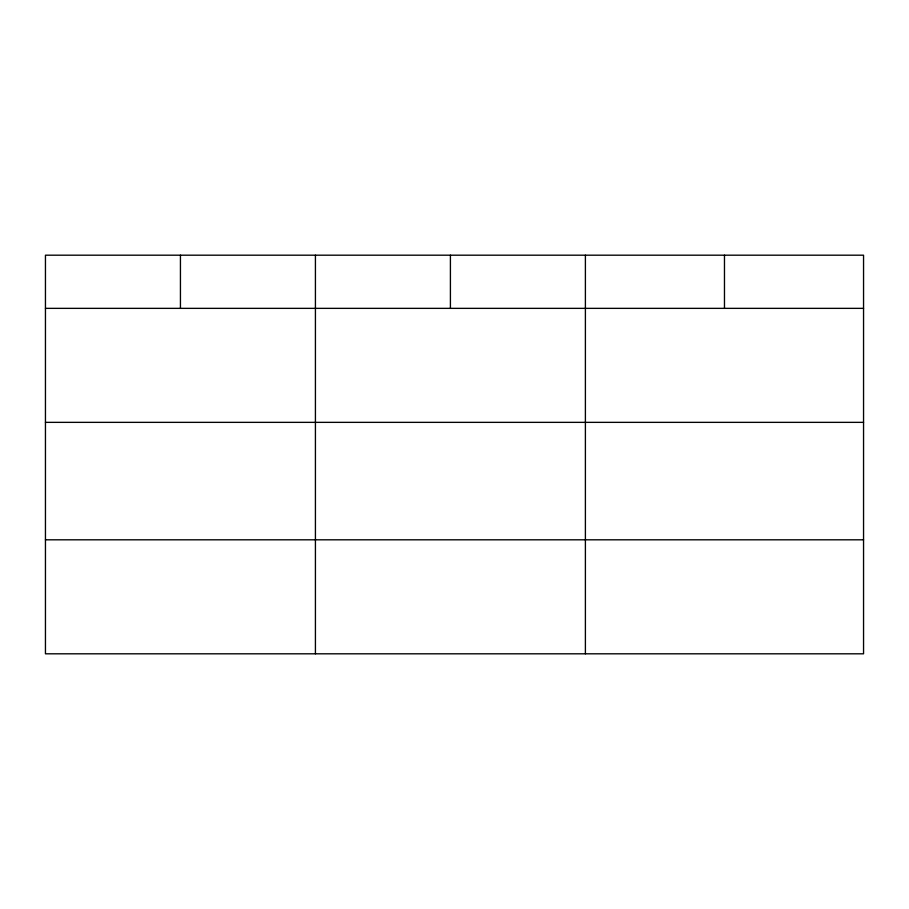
<?xml version="1.0" encoding="UTF-8"?>
<svg xmlns="http://www.w3.org/2000/svg" width="909" height="909" viewBox="0 0 909 909"><rect width="100%" height="100%" fill="white"/><g stroke="black" fill="none" stroke-linecap="round" stroke-linejoin="round"><path stroke-width="1.36" d="M863.55 422.355L863.55 255.19L45.45 255.19L45.45 653.81L863.55 653.81L863.55 422.355L45.45 422.355M45.45 308.356L863.55 308.356M45.45 539.81L863.55 539.81M724.473 255.19L724.473 308.356M585.396 255.19L585.396 653.81M450.409 255.19L450.409 308.356M315.423 255.19L315.423 653.81M180.437 255.19L180.437 308.356"/></g></svg>
